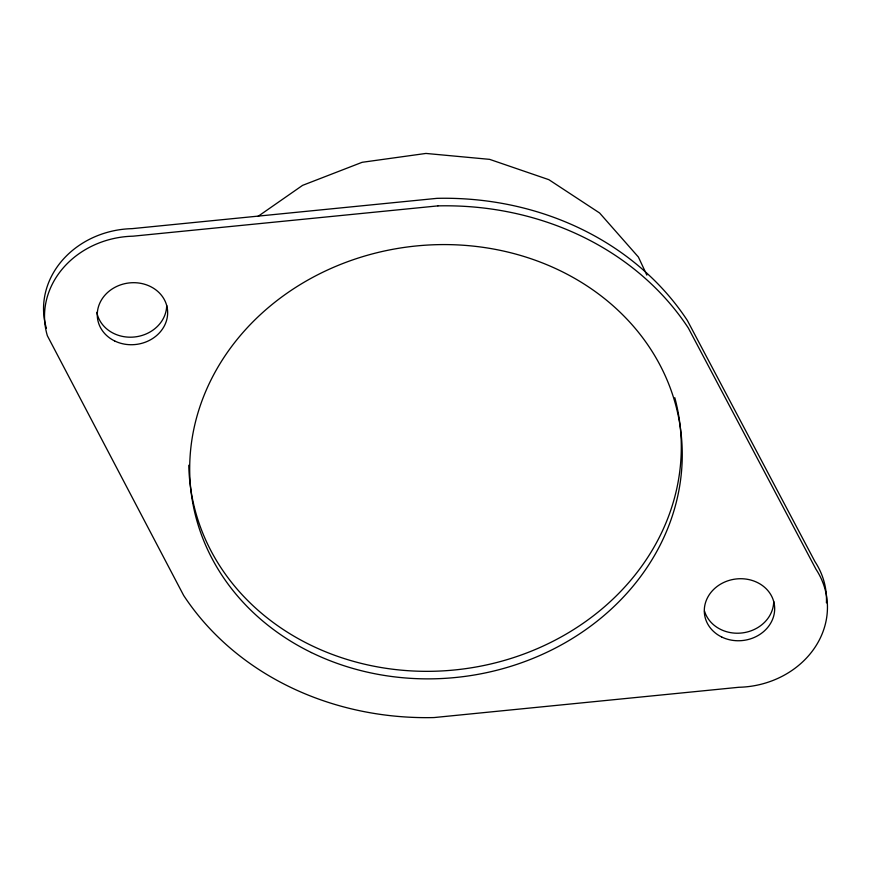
<?xml version="1.0" encoding="UTF-8"?>
<svg xmlns="http://www.w3.org/2000/svg" width="871" height="871" viewBox="0 0 871 871"><rect width="100%" height="100%" fill="white"/><g stroke="black" fill="none" stroke-linecap="round" stroke-linejoin="round"><path stroke-width="1.31" d="M258.001 216.389L302.585 185.36L362.151 162.3L425.941 153.438L489.633 159.36L548.861 179.676L599.607 212.992L638.399 257.043L646.848 275.116M674.796 397.677A246.743 216.629 -7.3 0 1 465.528 668.667A246.743 216.629 -7.3 0 1 188.778 465.245M46.392 328.204A88.123 77.367 -7.3 0 1 132.098 228.648L436.959 198.348A290.794 255.312 -7.3 0 1 687.35 320.463L814.995 561.686A88.123 77.367 -7.3 0 1 826.416 602.863M773.709 601.393A35.254 30.942 -7.3 0 1 742.887 632.847A35.254 30.942 -7.3 0 1 704.487 611.017M166.688 305.362A35.254 30.942 -7.3 0 1 134.341 337.001A35.254 30.942 -7.3 0 1 96.823 312.373M437.917 205.883L133.056 236.183A88.123 77.367 -7.3 0 0 47.361 335.738L183.65 595.448A290.794 255.312 -7.3 0 0 434.041 717.562L738.902 687.273A88.123 77.367 -7.3 0 0 815.964 569.22L688.319 327.997A290.794 255.312 -7.3 0 0 437.917 205.883M721.7 637.006A35.254 30.942 -7.3 0 0 774.678 608.927A35.254 30.942 -7.3 0 0 722.103 583.287A35.254 30.942 -7.3 0 0 721.7 637.006M114.678 340.975A35.254 30.942 -7.3 0 0 167.657 312.896A35.254 30.942 -7.3 0 0 115.081 287.256A35.254 30.942 -7.3 0 0 114.678 340.975M311.415 652.564A246.743 216.629 -7.3 0 0 682.254 456.034A246.743 216.629 -7.3 0 0 314.268 276.575A246.743 216.629 -7.3 0 0 311.415 652.564"/></g></svg>
